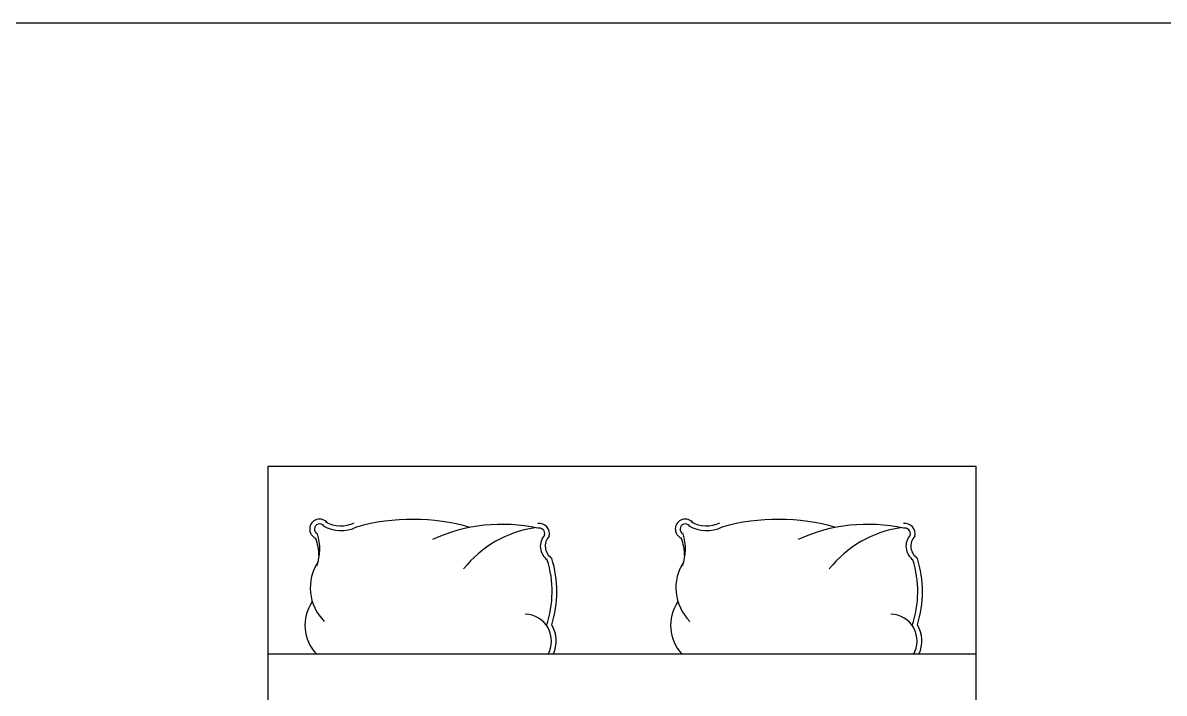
# Model space of a CAD drawing. Header units: inches. Extents: x 6.7 to 49.2, y 11 to 35.8.
# Drawn here: x 13.967 to 16.386, y 14.147 to 15.566 of the extents above; entities that cross this region are included whole.
import ezdxf

# ---------------------------------------------------------------- set-up
doc = ezdxf.new("R2010")
doc.units = ezdxf.units.IN
doc.header["$MEASUREMENT"] = 0
doc.layers.add('1', color=1, linetype='Continuous')
doc.layers.add('4', color=4, linetype='Continuous')

msp = doc.modelspace()

# ---------------------------------------------------------------- linework, layer by layer
at = {"layer": '1'}
msp.add_line((7.0465, 15.5665), (27.3727, 15.5665), dxfattribs=at)
at = {"layer": '4'}
msp.add_lwpolyline([(14.4871, 14.6276), (15.9871, 14.6276), (15.9871, 12.7776, -0.414214), (15.9371, 12.7276), (14.5371, 12.7276, -0.414214), (14.4871, 12.7776), (14.4871, 14.6276)], format="xyb", dxfattribs=at)
at = {"layer": '4', "elevation": 0.002}
msp.add_lwpolyline([(15.9871, 14.2296), (14.4871, 14.2296)], dxfattribs=at)
at = {"layer": '4'}
for centre, radius, start, end in [((14.5961, 14.4945, 0.002), 0.0212, 38.3001, 246.5307), ((14.7934, 14.066, 0.002), 0.449, 74.2315, 105.4257), ((15.3711, 14.4945, 0.002), 0.0212, 38.3001, 246.5307), ((15.5684, 14.066, 0.002), 0.449, 74.2315, 105.4257), ((14.5961, 14.4945, 0.002), 0.0112, 38.3001, 246.5307), ((14.6412, 14.5641, 0.002), 0.073, 238.9837, 296.6966), ((14.6412, 14.5641, 0.002), 0.063, 238.9837, 296.6966), ((14.9823, 14.1529, 0.002), 0.3516, 77.5101, 114.7344), ((15.0875, 14.2617, 0.002), 0.2382, 98.6074, 141.4305), ((15.0612, 14.4846, 0.002), 0.012, 345.9657, 104.0675), ((15.0612, 14.4846, 0.002), 0.022, 345.9657, 97.4267), ((15.3711, 14.4945, 0.002), 0.0112, 38.3001, 246.5307), ((15.4162, 14.5641, 0.002), 0.073, 238.9837, 296.6966), ((15.4162, 14.5641, 0.002), 0.063, 238.9837, 296.6966), ((15.7573, 14.1529, 0.002), 0.3516, 77.5101, 114.7344), ((15.8625, 14.2617, 0.002), 0.2382, 98.6074, 141.4305), ((15.8362, 14.4846, 0.002), 0.012, 345.9657, 104.0675), ((15.8362, 14.4846, 0.002), 0.022, 345.9657, 97.4267), ((14.4926, 14.4379, 0.002), 0.102, 0.2877, 21.3591), ((14.4883, 14.4524, 0.002), 0.1081, 340.6008, 17.1513), ((15.0991, 14.4582, 0.002), 0.0353, 138.1991, 234.4886), ((15.1049, 14.4583, 0.002), 0.0307, 136.8401, 236.9231), ((15.2676, 14.4379, 0.002), 0.102, 0.2877, 21.3591), ((15.2633, 14.4524, 0.002), 0.1081, 340.6008, 17.1513), ((15.8741, 14.4582, 0.002), 0.0353, 138.1991, 234.4886), ((15.8799, 14.4583, 0.002), 0.0307, 136.8401, 236.9231), ((14.6762, 14.3701, 0.002), 0.1001, 146.2053, 225.2162), ((14.8626, 14.3621, 0.002), 0.2262, 341.415, 17.3389), ((14.8626, 14.3621, 0.002), 0.2362, 342.5884, 17.3389), ((15.4512, 14.3701, 0.002), 0.1001, 146.2053, 225.2162), ((15.6376, 14.3621, 0.002), 0.2262, 341.415, 17.3389), ((15.6376, 14.3621, 0.002), 0.2362, 342.5884, 17.3389), ((14.6547, 14.2905, 0.002), 0.0897, 146.8127, 222.2787), ((15.4297, 14.2905, 0.002), 0.0897, 146.8127, 222.2787), ((15.0307, 14.2575, 0.002), 0.0567, 329.4243, 89.0407), ((15.8057, 14.2575, 0.002), 0.0567, 329.4243, 89.0407), ((15.0307, 14.2575, 0.002), 0.0667, 335.286, 30.5622), ((15.8057, 14.2575, 0.002), 0.0667, 335.286, 30.5622)]:
    msp.add_arc(centre, radius, start, end, dxfattribs=at)

doc.saveas('drawing.dxf')
